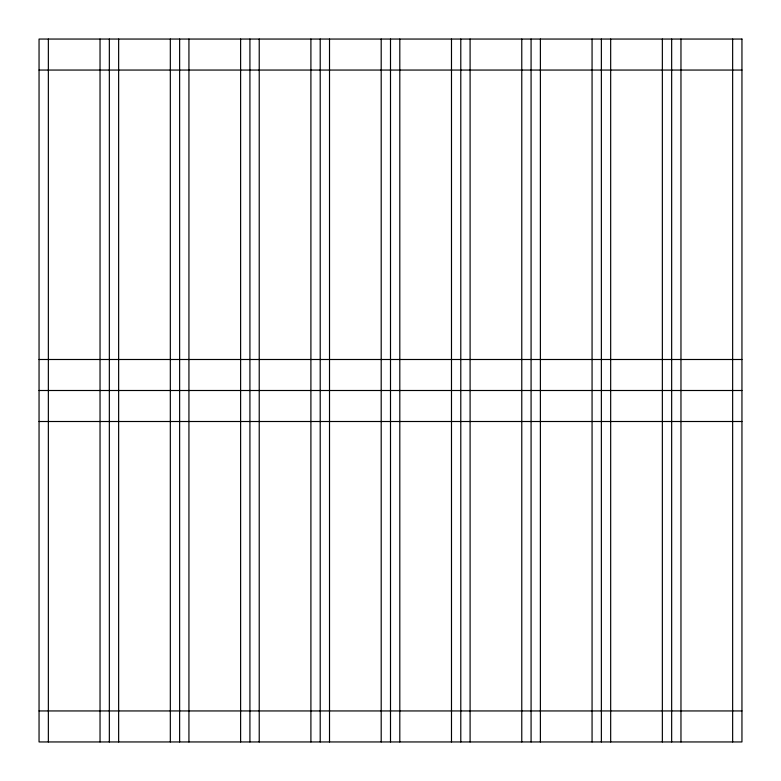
<?xml version="1.0" encoding="UTF-8"?>
<svg xmlns="http://www.w3.org/2000/svg" width="781" height="781" viewBox="0 0 781 781"><rect width="100%" height="100%" fill="white"/><g stroke="black" fill="none" stroke-linecap="round" stroke-linejoin="round"><path stroke-width="1.17" d="M39.05 70.056L741.95 70.056M39.05 359.494L741.95 359.494M39.05 390.5L741.95 390.5M39.05 421.506L741.95 421.506M39.05 710.944L741.95 710.944M732.646 39.05L732.646 741.95M680.964 39.05L680.964 741.95M671.66 39.05L671.66 741.95M662.356 39.05L662.356 741.95M610.674 39.05L610.674 741.95M601.37 39.05L601.37 741.95M592.066 39.05L592.066 741.95M540.384 39.05L540.384 741.95M531.08 39.05L531.08 741.95M521.776 39.05L521.776 741.95M470.094 39.05L470.094 741.95M460.79 39.05L460.79 741.95M451.486 39.05L451.486 741.95M399.804 39.05L399.804 741.95M390.5 39.05L390.5 741.95M381.196 39.05L381.196 741.95M329.514 39.05L329.514 741.95M320.21 39.05L320.21 741.95M310.906 39.05L310.906 741.95M259.224 39.05L259.224 741.95M249.92 39.05L249.92 741.95M240.616 39.05L240.616 741.95M188.934 39.05L188.934 741.95M179.63 39.05L179.63 741.95M170.326 39.05L170.326 741.95M118.644 39.05L118.644 741.95M109.34 39.05L109.34 741.95M100.036 39.05L100.036 741.95M48.354 39.05L48.354 741.95M741.95 39.05L39.05 39.05L39.05 741.95L741.95 741.95L741.95 39.05"/></g></svg>
